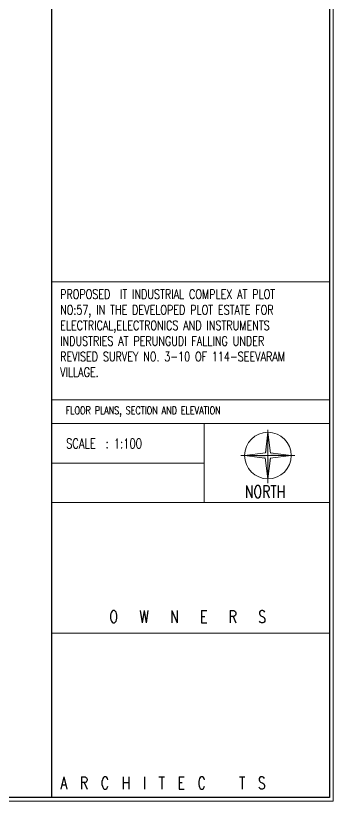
# Model space of a CAD drawing. Header units: metres. Extents: x -1560916 to -1560612, y 43591 to 43809.
# Drawn here: x -1560758.21 to -1560741.06, y 43638.46 to 43680.93 of the extents above; entities that cross this region are included whole.
import ezdxf

# ---------------------------------------------------------------- set-up
doc = ezdxf.new("R2010")
doc.units = ezdxf.units.M
doc.header["$LTSCALE"] = 750
doc.header["$MEASUREMENT"] = 0
for name, color, linetype, lineweight in [('AR_TEXT', 4, 'Continuous', 20), ('DIM-1', 8, 'Continuous', 18), ('MISC', 8, 'Continuous', 13), ('SD', 3, 'Continuous', 13), ('TEXT', 2, 'Continuous', 20), ('TWO WHEELER', 8, 'Continuous', 13), ('wall', 7, 'Continuous', 30)]:
    doc.layers.add(name, color=color, linetype=linetype, lineweight=lineweight)
doc.styles.add('CS', font='romans.shx', dxfattribs={"width": 0.75})
doc.styles.add('ROMANC', font='romanc__.ttf', dxfattribs={"width": 0.75})

msp = doc.modelspace()

# ---------------------------------------------------------------- linework, layer by layer
at = {"layer": 'DIM-1', "color": 6, "linetype": 'Continuous'}
msp.add_lwpolyline([(-1560856.956231282, 43638.46354374743), (-1560856.956231282, 43722.56354374743), (-1560741.056231282, 43722.56354374743), (-1560741.056231282, 43638.46354374743), (-1560856.956231282, 43638.46354374743)], close=True, dxfattribs=at)
at = {"layer": 'SD'}
for p, q in [((-1560756.256231282, 43666.54874787181), (-1560741.303431651, 43666.54874787181)), ((-1560756.256231282, 43660.16228978486), (-1560741.256231282, 43660.16228978486))]:
    msp.add_line(p, q, dxfattribs=at)
at = {"layer": 'SD', "lineweight": 15}
for p, q in [((-1560756.256231282, 43658.88876418391), (-1560741.256231282, 43658.88876418391)), ((-1560748.021229412, 43658.88876418391), (-1560748.021229412, 43654.60867484636)), ((-1560748.021229412, 43656.74871951513), (-1560756.256231282, 43656.74871951513)), ((-1560756.256231282, 43654.60867484636), (-1560741.256231282, 43654.60867484636)), ((-1560756.256231282, 43647.55700289011), (-1560741.256231282, 43647.55700289011))]:
    msp.add_line(p, q, dxfattribs=at)
at = {"layer": 'TEXT', "lineweight": 15}
for p, q in [((-1560744.584813458, 43655.65737346003), (-1560744.584813458, 43658.55338860428)), ((-1560744.724772378, 43657.30520099758), (-1560744.584813458, 43658.41292943593)), ((-1560744.584813458, 43658.41292943593), (-1560744.43745419, 43657.2813026354)), ((-1560745.842897548, 43657.1556145203), (-1560744.724772378, 43657.30520099758)), ((-1560744.439979466, 43657.30109020946), (-1560743.325688228, 43657.15674466251)), ((-1560746.048416906, 43657.15674466251), (-1560743.135357799, 43657.15674466251)), ((-1560744.761710566, 43657.00991008869), (-1560745.842897548, 43657.1556145203)), ((-1560744.584813458, 43655.8967607868), (-1560744.730001321, 43657.02828653402)), ((-1560744.441908637, 43657.01049359482), (-1560744.584813458, 43655.8967607868)), ((-1560743.325688228, 43657.15674466251), (-1560744.457312606, 43657.00852775116))]:
    msp.add_line(p, q, dxfattribs=at)
msp.add_ellipse((-1560744.584813458, 43657.15484511137), major_axis=(0.001899551134613901, 1.258082890510539), ratio=0.9999999999819856, start_param=3.143102530010088, end_param=9.426287837189674, dxfattribs=at)
for points in [[(-1560744.724772378, 43657.30520099758), (-1560744.584813458, 43658.41292943593), (-1560744.583566012, 43657.30520099758)], [(-1560744.439979466, 43657.30109020946), (-1560743.325688228, 43657.15674466251), (-1560744.439979466, 43657.15674466251)], [(-1560744.727038763, 43657.00519776051), (-1560745.842897548, 43657.1556145203), (-1560744.727038763, 43657.15396981673)], [(-1560744.441908637, 43657.01049359482), (-1560744.584813458, 43655.8967607868), (-1560744.583967487, 43657.01049372876)]]:
    msp.add_solid(points, dxfattribs=at)
at = {"layer": 'TWO WHEELER'}
msp.add_line((-1560744.761710566, 43657.00991008869), (-1560744.727038763, 43657.00519776051), dxfattribs=at)
at = {"layer": 'wall'}
msp.add_line((-1560756.256231282, 43638.66354374743), (-1560756.256231282, 43722.36354374741), dxfattribs=at)
msp.add_lwpolyline([(-1560856.756231282, 43638.66354374743), (-1560856.756231282, 43722.36354374741), (-1560741.256231282, 43722.36354374741), (-1560741.256231282, 43638.66354374743)], close=True, dxfattribs=at)

# ---------------------------------------------------------------- texts
at = {"layer": 'AR_TEXT', "lineweight": 15, "style": 'ROMANC', "width": 0.75}
msp.add_text('NORTH', height=0.6608051568222785, dxfattribs=at).set_placement((-1560745.834661916, 43654.87101692369))
at = {"layer": 'MISC', "lineweight": 15, "style": 'ROMANC', "width": 0.75}
for s, height, p in [('O   W   N   E   R   S ', 0.6608051568222785, (-1560753.145415175, 43648.11537276634)), ('A  R  C  H  I  T  E  C   T  S', 0.6608051568222786, (-1560755.799202492, 43639.12751288696))]:
    msp.add_text(s, height=height, dxfattribs=at).set_placement(p)
at = {"layer": 'TEXT', "lineweight": 15, "style": 'CS', "width": 0.75}
msp.add_text('SCALE  : 1:100', height=0.5244485371605389, dxfattribs=at).set_placement((-1560755.485526222, 43657.54491480915))
at = {"layer": 'wall', "insert": (-1560755.805956029, 43666.12946611132), "char_height": 0.5057403138940967, "width": 13.66913022095244, "attachment_point": 1, "style": 'ROMANC'}
msp.add_mtext('\\A1;PROPOSED  IT INDUSTRIAL COMPLEX AT PLOT NO:57, IN THE DEVELOPED PLOT ESTATE FOR ELECTRICAL,ELECTRONICS AND INSTRUMENTS INDUSTRIES AT PERUNGUDI FALLING UNDER REVISED SURVEY NO. 3-10 OF 114-SEEVARAM VILLAGE. ', dxfattribs=at)
at = {"layer": 'wall', "linetype": 'Continuous', "insert": (-1560755.501325889, 43659.80342303767), "char_height": 0.419558829728431, "width": 14.11036317435324, "attachment_point": 1, "style": 'ROMANC'}
msp.add_mtext('FLOOR PLANS, SECTION AND ELEVATION\\P ', dxfattribs=at)

doc.saveas('drawing.dxf')
